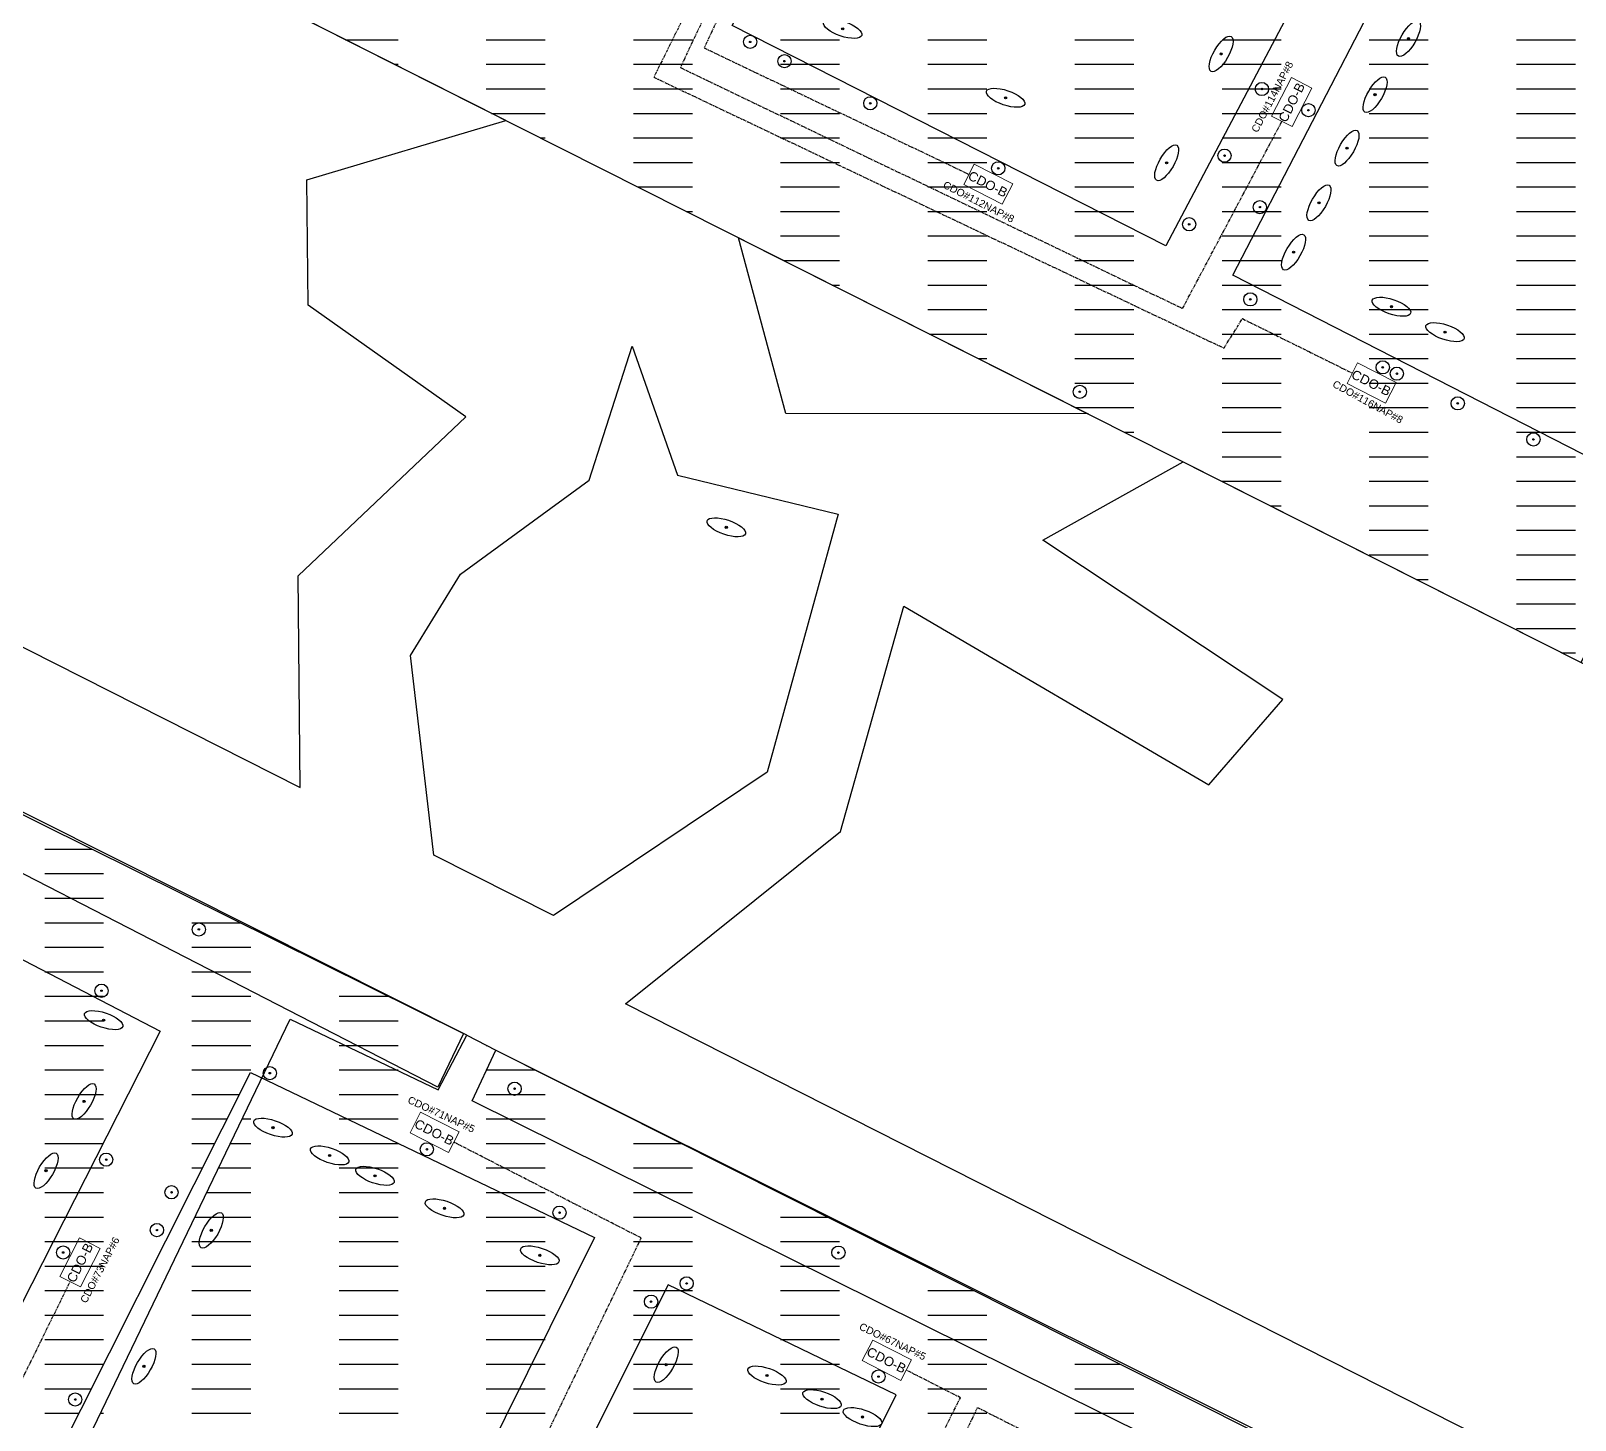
# Model space of a CAD drawing. Header units: metres. Extents: x 400841 to 403530, y 6344542 to 6346805.
# Drawn here: x 402237.2 to 402552, y 6345513.6 to 6345796.8 of the extents above; entities that cross this region are included whole.
import ezdxf
from ezdxf.enums import TextEntityAlignment as Align

# ---------------------------------------------------------------- set-up
doc = ezdxf.new("R2010")
doc.units = ezdxf.units.M
doc.header["$MEASUREMENT"] = 0
doc.linetypes.add('PHANTOM2', pattern=[1.25, 0.625, -0.125, 0.125, -0.125, 0.125, -0.125])
for name, color, linetype, lineweight in [('CDO', 10, 'Continuous', 20), ('Cluster', 62, 'Continuous', 30), ('Fibra_CDO_A_a_CDO_B', 12, 'PHANTOM2', 30)]:
    doc.layers.add(name, color=color, linetype=linetype, lineweight=lineweight)
for name, color, linetype in [('CDO_name', 1, 'Continuous'), ('Manzanas', 7, 'Continuous'), ('Postes', 5, 'Continuous'), ('Propiedades_Servicio', 104, 'Continuous')]:
    doc.layers.add(name, color=color, linetype=linetype)
doc.layers.get('0').off()
doc.styles.get("Standard").update_dxf_attribs({"font": 'arial.ttf'})
pattern_1 = [(0, (0, 0), (0, 5), [12, -18])]

# ---------------------------------------------------------------- blocks, each defined once
blk = doc.blocks.new('Postes')
at = {"layer": 'Postes'}
for radius in [1.35, 0.15]:
    blk.add_circle((0, 0), radius, dxfattribs=at)
blk = doc.blocks.new('HP')
blk.add_point((0, 0))
at = {"layer": 'Propiedades_Servicio'}
blk.add_circle((0, 0), 0.219, dxfattribs=at)
blk.add_ellipse((0, 0), major_axis=(2.06, 3.57), ratio=0.36506, dxfattribs=at)
blk = doc.blocks.new('CDO')
at = {"layer": 'CDO'}
blk.add_lwpolyline([(-4.34, 2.51), (4.48, 2.35), (4.39, -2.37), (-4.43, -2.2)], close=True, dxfattribs=at)
at = {"layer": 'CDO', "color": 7}
blk.add_attdef('CDO-X', text='', height=1.9, rotation=359.1864, dxfattribs=at).set_placement((-0.05, 0.06), align=Align.MIDDLE_CENTER)
blk = doc.blocks.new('ACMAP_ANN_TEMPLATE_NAME_CAJA_CDO')
at = {"layer": 'CDO_name'}
blk.add_attdef('NAME_CDO', text='', height=1.5, dxfattribs=at).set_placement((0, 0), align=Align.TOP_CENTER)

msp = doc.modelspace()

# ---------------------------------------------------------------- hatches: boundary and pattern name
at = {"layer": 'Cluster', "transparency": 33554457}
h = msp.add_hatch(dxfattribs=at)
h.set_pattern_fill('ACAD_ISO03W100', color=1, style=2)
h.set_pattern_definition(pattern_1)
h.paths.add_polyline_path([(402289.54, 6346111.97), (402162.27, 6345865.09), (402553.15, 6345668.06), (402678.29, 6345915.46)])
h.paths.add_polyline_path([(402437.16, 6345899.17), (402445.07, 6345895.27), (402442.99, 6345891.04), (402435.07, 6345894.94)], flags=16)
h.paths.add_polyline_path([(402435.49, 6345895.25), (402443.06, 6345891.55), (402444.71, 6345894.92), (402437.13, 6345898.62)], flags=8)
h = msp.add_hatch(dxfattribs=at)
h.set_pattern_fill('ACAD_ISO03W100', color=1, style=2)
h.set_pattern_definition(pattern_1)
h.paths.add_polyline_path([(402281.95, 6345584.44), (402284.24, 6345583.35), (402290.01, 6345595.32), (402319.96, 6345581.05), (402320.15, 6345581.45), (402168.16, 6345659.62), (402172.73, 6345669.1), (402163.13, 6345673.92), (402158.83, 6345663.35), (401887.44, 6345799.15), (401885.82, 6345802.69), (401886.15, 6345806.56), (401888.08, 6345808.49), (401893.47, 6345809.44), (401876.07, 6345818.18), (401770.19, 6345596.43), (401906.27, 6345526.98), (401948.98, 6345615.28), (402037.53, 6345571.04), (401993.65, 6345482.39), (402012.67, 6345472.68), (402057.96, 6345560.46), (402145.73, 6345516.71), (402100.88, 6345427.67), (402117.1, 6345419.39), (402162.28, 6345509.71), (402211.05, 6345485.18), (402164.63, 6345395.13), (402181.48, 6345386.53), (402187.88, 6345383.28), (402188.95, 6345385.51), (402187.39, 6345386.29), (402231.11, 6345473.88), (402231.44, 6345473.72), (402239.83, 6345491.16), (402235.95, 6345493.02)])
h.paths.add_polyline_path([(402045.42, 6345589.37), (401957.13, 6345633.23), (402003.56, 6345722.91), (402091.79, 6345679.15)], flags=16)
h.paths.add_polyline_path([(402064.38, 6345581.84), (402108.46, 6345670.7), (402198.7, 6345625.96), (402154.88, 6345536.91)], flags=16)
h.paths.add_polyline_path([(402063.73, 6345577.98), (402071.65, 6345574.08), (402069.56, 6345569.85), (402061.65, 6345573.75)], flags=16)
h.paths.add_polyline_path([(402063.71, 6345577.42), (402071.29, 6345573.73), (402069.64, 6345570.36), (402062.06, 6345574.05)], flags=0)
h.paths.add_polyline_path([(401941.24, 6345640.97), (401852.02, 6345685.07), (401895.38, 6345774.32), (401986.16, 6345730.22)], flags=16)
h.paths.add_polyline_path([(401930.64, 6345624.12), (401887.56, 6345537.39), (401797.47, 6345583.35), (401839.97, 6345670)], flags=16)
h.paths.add_polyline_path([(402171.63, 6345526.68), (402216.64, 6345617.22), (402263.54, 6345592.87), (402217.63, 6345502.73)], flags=16)
h.paths.add_polyline_path([(402057.96, 6345560.46), (402012.67, 6345472.68), (402022.55, 6345467.64), (402101.13, 6345428.17), (402145.73, 6345516.71)], flags=17)
h.paths.add_polyline_path([(402037.53, 6345571.04), (401948.98, 6345615.28), (401906.27, 6345526.98), (401957.17, 6345501.01), (401993.76, 6345482.6)], flags=17)
h.paths.add_polyline_path([(402211.05, 6345485.18), (402162.28, 6345509.71), (402117.1, 6345419.39), (402164.63, 6345395.13)], flags=17)
h.paths.add_polyline_path([(401939.55, 6345786.28), (401893.47, 6345809.44), (401888.08, 6345808.49), (401886.15, 6345806.56), (401885.82, 6345802.69), (401887.44, 6345799.15), (402158.83, 6345663.35), (402163.02, 6345673.66)], flags=17)
h.paths.add_polyline_path([(402172.37, 6345668.34), (402168.16, 6345659.62), (402320.15, 6345581.45), (402325.32, 6345592.42), (402323.08, 6345593.55)])
h = msp.add_hatch(dxfattribs=at)
h.set_pattern_fill('ACAD_ISO03W100', color=6, style=2)
h.set_pattern_definition(pattern_1)
h.paths.add_polyline_path([(402550.77, 6345468.51), (402494.14, 6345497.11), (402498.02, 6345505.51), (402331.97, 6345589.01), (402326.05, 6345592.05), (402320.19, 6345580.94), (402290.01, 6345595.32), (402187.88, 6345383.28), (402314.93, 6345318.65), (402306.12, 6345301.44), (402432.16, 6345237.89)])
h.paths.add_polyline_path([(402367.07, 6345425.06), (402364.99, 6345420.83), (402357.07, 6345424.73), (402359.16, 6345428.96)], flags=16)
h.paths.add_polyline_path([(402357.49, 6345425.04), (402365.07, 6345421.34), (402366.71, 6345424.71), (402359.13, 6345428.41)], flags=8)

# ---------------------------------------------------------------- linework, layer by layer
at = {"layer": 'Cluster'}
for points in [[(402162.27, 6345865.09), (402289.54, 6346111.97), (402678.29, 6345915.46), (402553.15, 6345668.06), (402162.27, 6345865.09)], [(401770.19, 6345596.43), (402187.87, 6345383.27), (402290.01, 6345595.32), (402320.19, 6345580.94), (402326.05, 6345592.05), (401876.07, 6345818.18), (401770.19, 6345596.43)], [(402326.05, 6345592.05), (402331.97, 6345589.01), (402498.02, 6345505.51)]]:
    msp.add_lwpolyline(points, dxfattribs=at)
at = {"layer": 'Fibra_CDO_A_a_CDO_B'}
for points in [[(402398.63, 6345856.79), (402364.15, 6345787.37), (402480.39, 6345732.14), (402484.14, 6345738.15), (402506.53, 6345727.05)], [(402400.73, 6345855.72), (402369.56, 6345789.33), (402471.94, 6345740.22), (402492.19, 6345778.38)], [(402402.83, 6345854.64), (402374.42, 6345793.33), (402428.4, 6345767.57)], [(402331.1, 6345487.32), (402361.58, 6345550.73), (402323.39, 6345570.26)], [(402216.68, 6345498.8), (402222.64, 6345496.01), (402245.17, 6345541.82)], [(402410.72, 6345486.54), (402426.65, 6345518.17), (402415.59, 6345523.81)], [(402414.92, 6345484.38), (402430.15, 6345516.17), (402462.87, 6345499.62)]]:
    msp.add_lwpolyline(points, dxfattribs=at)
at = {"layer": 'Manzanas'}
msp.add_line((402343.67, 6345616.44), (402319.32, 6345628.77), dxfattribs=at)
for points in [[(401909.25, 6345836.38), (402292.07, 6345642.57), (402291.64, 6345685.71), (402325.83, 6345718.15), (402293.67, 6345740.89), (402293.42, 6345766.42), (402334.01, 6345778.54), (401968.8, 6345962.61), (401909.25, 6345836.38)], [(402468.52, 6345752.99), (402380.1, 6345797.91), (402425.77, 6345889.1), (402515.7, 6345842.33), (402468.52, 6345752.99)], [(402617.5, 6345790.68), (402571.32, 6345701.43), (402482.19, 6345747.02), (402528.03, 6345835.54), (402617.5, 6345790.68)], [(402452.67, 6345718.73), (402391.08, 6345718.8), (402381.41, 6345754.64), (402452.67, 6345718.73)], [(402319.32, 6345628.77), (402314.52, 6345669.45), (402324.76, 6345686.04), (402350.94, 6345705.23), (402359.72, 6345732.51), (402369, 6345706.26), (402401.73, 6345698.32), (402387.23, 6345645.68), (402343.67, 6345616.44)], [(402472.07, 6345708.94), (402822.47, 6345532.26), (402753.37, 6345398.34), (402358.41, 6345598.46), (402402.23, 6345633.57), (402415.1, 6345679.52), (402477.26, 6345643.1), (402492.38, 6345660.51), (402443.44, 6345692.98), (402472.07, 6345708.94)], [(402168.16, 6345659.62), (402172.37, 6345668.34), (402325.33, 6345592.43), (402320.15, 6345581.45), (402168.16, 6345659.62)], [(402263.54, 6345592.87), (402217.63, 6345502.73), (402171.63, 6345526.68), (402216.64, 6345617.22), (402263.54, 6345592.87)], [(402327.12, 6345578.68), (402331.97, 6345589.01), (402487.84, 6345511.16), (402483.31, 6345501.15), (402327.12, 6345578.68)], [(402352.03, 6345550.84), (402306.53, 6345459.11), (402235.95, 6345493.02), (402281.95, 6345584.44), (402352.03, 6345550.84)], [(402367.1, 6345541.17), (402322.04, 6345451.27), (402368.89, 6345428.64), (402413.58, 6345518.76), (402367.1, 6345541.17)]]:
    msp.add_lwpolyline(points, dxfattribs=at)

# ---------------------------------------------------------------- block references
at = {"layer": 'CDO'}
for p, rotation in [((402494.25, 6345782.25), 63.90027198787766), ((402432.27, 6345765.51), 334.0033842044514), ((402510.41, 6345724.99), 334.0033842044514), ((402319.41, 6345572.21), 334.0033842044514), ((402247.24, 6345545.7), 63.90027198787766), ((402411.6, 6345525.76), 334.0033842044514)]:
    msp.add_blockref('CDO', p, dxfattribs=dict(at, rotation=rotation)).add_auto_attribs({'CDO-X': 'CDO-B'})
at = {"layer": 'CDO_name'}
for p, rotation, values in [((402489.56, 6345783.71), 62.46259703455755, {'NAME_CDO': 'CDO#114NAP#8'}), ((402430.73, 6345762.63), 332.8439646512893, {'NAME_CDO': 'CDO#112NAP#8'}), ((402510.07, 6345721.84), 331.2862741938566, {'NAME_CDO': 'CDO#116NAP#8'}), ((402321.16, 6345576.6), 335.1188058419224, {'NAME_CDO': 'CDO#71NAP#5'}), ((402250.56, 6345544.55), 62.42186779636727, {'NAME_CDO': 'CDO#73NAP#6'}), ((402413.16, 6345530.3), 334.2548509033337, {'NAME_CDO': 'CDO#67NAP#5'})]:
    msp.add_blockref('ACMAP_ANN_TEMPLATE_NAME_CAJA_CDO', p, dxfattribs=dict(at, rotation=rotation)).add_auto_attribs(values)
at = {"layer": 'Manzanas'}
for p in [(402271.4, 6345613.63), (402251.56, 6345601.13), (402285.88, 6345584.33), (402335.77, 6345581.16), (402317.89, 6345568.81), (402344.93, 6345555.89), (402401.78, 6345547.74), (402370.84, 6345541.47), (402363.59, 6345537.75), (402409.95, 6345522.48)]:
    msp.add_blockref('Postes', p, dxfattribs=at)
at = {"layer": 'Postes'}
for p in [(402383.79, 6345794.57), (402390.78, 6345790.64), (402488.11, 6345784.96), (402408.28, 6345782.05), (402497.59, 6345780.64), (402480.49, 6345771.38), (402434.37, 6345768.8), (402487.7, 6345760.89), (402473.28, 6345757.39), (402485.75, 6345742.08), (402512.74, 6345728.22), (402515.62, 6345726.93), (402450.99, 6345723.24), (402528.03, 6345720.88), (402543.46, 6345713.53), (402252.52, 6345566.7), (402265.84, 6345560.05), (402262.86, 6345552.34), (402243.75, 6345547.77), (402246.2, 6345517.8)]:
    msp.add_blockref('Postes', p, dxfattribs=at)
at = {"layer": 'Propiedades_Servicio', "rotation": 281.2153719011788}
for p in [(402402.65, 6345797.23), (402435.86, 6345783.18), (402514.52, 6345740.58), (402525.45, 6345735.4), (402378.92, 6345695.61), (402252, 6345595.14), (402286.51, 6345573.22), (402298.07, 6345567.56), (402307.32, 6345563.4), (402321.49, 6345556.78), (402340.92, 6345547.19), (402387.22, 6345522.69), (402398.45, 6345517.88), (402406.7, 6345514.22)]:
    msp.add_blockref('HP', p, dxfattribs=at)
at = {"layer": 'Propiedades_Servicio'}
for p in [(402517.99, 6345795.23), (402479.8, 6345792.12), (402511.18, 6345783.8), (402505.46, 6345772.91), (402468.69, 6345769.92), (402499.74, 6345761.76), (402494.57, 6345751.69), (402248.01, 6345578.57), (402240.26, 6345564.45), (402273.94, 6345552.29), (402260.21, 6345524.57), (402366.68, 6345524.9)]:
    msp.add_blockref('HP', p, dxfattribs=at)

doc.saveas('drawing.dxf')
